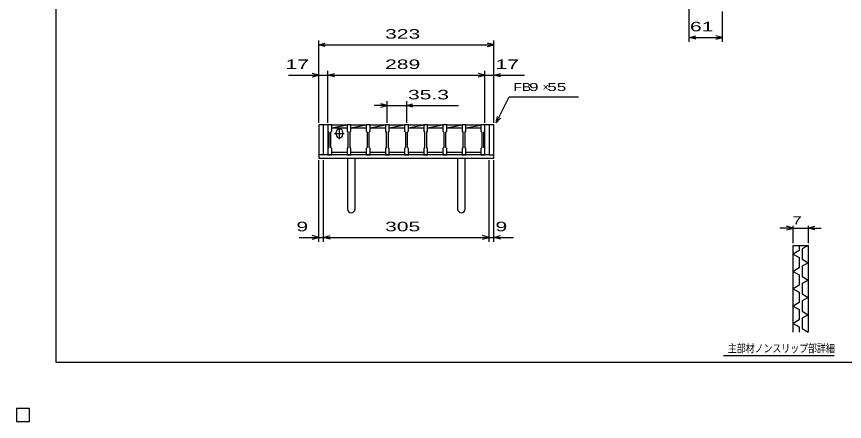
# Model space of a CAD drawing. Units: millimetres, scale not verified. Extents: x -1456 to 1385, y -1026 to 843.
# Drawn here: x -1456 to 70, y -1026 to -279 of the extents above; entities that cross this region are included whole.
import ezdxf
from ezdxf.enums import TextEntityAlignment as Align

# ---------------------------------------------------------------- set-up
doc = ezdxf.new("R2010")
doc.units = ezdxf.units.MM
doc.header["$LTSCALE"] = 8
for name, color, linetype, lineweight in [('0_2', 150, 'Continuous', 25), ('16', 3, 'Continuous', 25), ('19', 6, 'Continuous', 25), ('22', 4, 'Continuous', 25), ('24', 2, 'Continuous', 25), ('32', 4, 'Continuous', 25)]:
    doc.layers.add(name, color=color, linetype=linetype, lineweight=lineweight)
doc.styles.add('ベクトル', font='')
doc.styles.get('ベクトル').set_extended_font_data('ベクトル')

msp = doc.modelspace()

# ---------------------------------------------------------------- linework, layer by layer
at = {"layer": '0_2'}
for p, q in [((-1383.2, -917.2), (-1383.2, 842.8)), ((1384.8, -917.2), (-1383.2, -917.2)), ((-1432, -1002), (-1456, -1002)), ((-1456, -1002), (-1456, -1026)), ((-1432, -1002), (-1456, -1002)), ((-1456, -1002), (-1456, -1026)), ((-1432, -1002), (-1456, -1002)), ((-1456, -1002), (-1456, -1026)), ((-1432, -1002), (-1456, -1002)), ((-1456, -1002), (-1456, -1026)), ((-1432, -1002), (-1456, -1002)), ((-1456, -1002), (-1456, -1026)), ((-1432, -1026), (-1432, -1002)), ((-1432, -1026), (-1432, -1002)), ((-1432, -1026), (-1432, -1002)), ((-1432, -1026), (-1432, -1002)), ((-1432, -1026), (-1432, -1002)), ((-1456, -1026), (-1432, -1026)), ((-1456, -1026), (-1432, -1026)), ((-1456, -1026), (-1432, -1026)), ((-1456, -1026), (-1432, -1026)), ((-1456, -1026), (-1432, -1026))]:
    msp.add_line(p, q, dxfattribs=at)
at = {"layer": '16'}
for p, q in [((-882, -479), (-882, -478.3)), ((-882, -478.3), (-875, -478.3)), ((-882, -479), (-882, -490.5)), ((-875, -479), (-882, -479)), ((-882, -479), (-882, -529)), ((-875, -478.3), (-875, -479)), ((-875, -490.5), (-875, -479)), ((-875, -479), (-846.7, -479)), ((-875, -484.5), (-846.7, -479)), ((-875, -484.5), (-846.7, -484.5)), ((-860.85, -505.5), (-860.85, -483.5)), ((-846.7, -479), (-846.7, -478.3)), ((-846.7, -478.3), (-839.7, -478.3)), ((-846.7, -479), (-846.7, -490.5)), ((-839.7, -479), (-846.7, -479)), ((-839.7, -478.3), (-839.7, -479)), ((-839.7, -490.5), (-839.7, -479)), ((-839.7, -479), (-811.4, -479)), ((-839.7, -484.5), (-811.4, -479)), ((-839.7, -484.5), (-811.4, -484.5)), ((-811.4, -479), (-811.4, -478.3)), ((-811.4, -478.3), (-804.4, -478.3)), ((-811.4, -479), (-811.4, -490.5)), ((-804.4, -479), (-811.4, -479)), ((-804.4, -478.3), (-804.4, -479)), ((-804.4, -490.5), (-804.4, -479)), ((-804.4, -479), (-776.1, -479)), ((-804.4, -484.5), (-776.1, -479)), ((-804.4, -484.5), (-776.1, -484.5)), ((-776.1, -479), (-776.1, -478.3)), ((-776.1, -478.3), (-769.1, -478.3)), ((-776.1, -479), (-776.1, -490.5)), ((-769.1, -479), (-776.1, -479)), ((-769.1, -478.3), (-769.1, -479)), ((-769.1, -490.5), (-769.1, -479)), ((-769.1, -479), (-740.8, -479)), ((-769.1, -484.5), (-740.8, -479)), ((-769.1, -484.5), (-740.8, -484.5)), ((-740.8, -479), (-740.8, -478.3)), ((-740.8, -478.3), (-733.8, -478.3)), ((-740.8, -479), (-740.8, -490.5)), ((-733.8, -479), (-740.8, -479)), ((-733.8, -478.3), (-733.8, -479)), ((-733.8, -490.5), (-733.8, -479)), ((-733.8, -479), (-705.5, -479)), ((-733.8, -484.5), (-705.5, -479)), ((-733.8, -484.5), (-705.5, -484.5)), ((-705.5, -479), (-705.5, -478.3)), ((-705.5, -478.3), (-698.5, -478.3)), ((-705.5, -479), (-705.5, -490.5)), ((-698.5, -479), (-705.5, -479)), ((-698.5, -478.3), (-698.5, -479)), ((-698.5, -490.5), (-698.5, -479)), ((-698.5, -479), (-670.2, -479)), ((-698.5, -484.5), (-670.2, -479)), ((-698.5, -484.5), (-670.2, -484.5)), ((-670.2, -479), (-670.2, -478.3)), ((-670.2, -478.3), (-663.2, -478.3)), ((-670.2, -479), (-670.2, -490.5)), ((-663.2, -479), (-670.2, -479)), ((-663.2, -478.3), (-663.2, -479)), ((-663.2, -490.5), (-663.2, -479)), ((-663.2, -479), (-634.9, -479)), ((-663.2, -484.5), (-634.9, -479)), ((-663.2, -484.5), (-634.9, -484.5)), ((-634.9, -479), (-634.9, -478.3)), ((-634.9, -478.3), (-627.9, -478.3)), ((-634.9, -479), (-634.9, -490.5)), ((-627.9, -479), (-634.9, -479)), ((-627.9, -478.3), (-627.9, -479)), ((-627.9, -490.5), (-627.9, -479)), ((-627.9, -479), (-600, -479)), ((-627.9, -484.5), (-600, -479.078)), ((-627.9, -484.5), (-600, -484.5)), ((-600, -479), (-600, -478.3)), ((-600, -478.3), (-593, -478.3)), ((-600, -479), (-600, -490.5)), ((-593, -479), (-600, -479)), ((-593, -478.3), (-593, -479)), ((-593, -490.5), (-593, -479)), ((-593, -529), (-593, -479)), ((-882, -490.5), (-880.5, -492.5)), ((-880.5, -492.5), (-880.5, -520.5)), ((-876.5, -492.5), (-875, -490.5)), ((-876.5, -520.5), (-876.5, -492.5)), ((-869.85, -494.5), (-851.85, -494.5)), ((-866.85, -496.5), (-866.85, -492.5)), ((-854.85, -496.5), (-854.85, -492.5)), ((-846.7, -490.5), (-845.2, -492.5)), ((-845.2, -492.5), (-845.2, -520.5)), ((-841.2, -492.5), (-839.7, -490.5)), ((-841.2, -520.5), (-841.2, -492.5)), ((-811.4, -490.5), (-809.9, -492.5)), ((-809.9, -492.5), (-809.9, -520.5)), ((-805.9, -492.5), (-804.4, -490.5)), ((-805.9, -520.5), (-805.9, -492.5)), ((-776.1, -490.5), (-774.6, -492.5)), ((-774.6, -492.5), (-774.6, -520.5)), ((-770.6, -492.5), (-769.1, -490.5)), ((-770.6, -520.5), (-770.6, -492.5)), ((-740.8, -490.5), (-739.3, -492.5)), ((-739.3, -492.5), (-739.3, -520.5)), ((-735.3, -492.5), (-733.8, -490.5)), ((-735.3, -520.5), (-735.3, -492.5)), ((-705.5, -490.5), (-704, -492.5)), ((-704, -492.5), (-704, -520.5)), ((-700, -492.5), (-698.5, -490.5)), ((-700, -520.5), (-700, -492.5)), ((-670.2, -490.5), (-668.7, -492.5)), ((-668.7, -492.5), (-668.7, -520.5)), ((-664.7, -492.5), (-663.2, -490.5)), ((-664.7, -520.5), (-664.7, -492.5)), ((-634.9, -490.5), (-633.4, -492.5)), ((-633.4, -492.5), (-633.4, -520.5)), ((-629.4, -492.5), (-627.9, -490.5)), ((-629.4, -520.5), (-629.4, -492.5)), ((-600, -490.5), (-598.5, -492.5)), ((-598.5, -492.5), (-598.5, -520.5)), ((-594.5, -492.5), (-593, -490.5)), ((-594.5, -520.5), (-594.5, -492.5)), ((-880.5, -520.5), (-882, -522.5)), ((-882, -522.5), (-882, -534)), ((-882, -534), (-875, -534)), ((-875, -522.5), (-876.5, -520.5)), ((-875, -534), (-875, -522.5)), ((-875, -529), (-846.7, -529)), ((-845.2, -520.5), (-846.7, -522.5)), ((-846.7, -522.5), (-846.7, -534)), ((-846.7, -534), (-839.7, -534)), ((-839.7, -522.5), (-841.2, -520.5)), ((-839.7, -534), (-839.7, -522.5)), ((-839.7, -529), (-811.4, -529)), ((-809.9, -520.5), (-811.4, -522.5)), ((-811.4, -522.5), (-811.4, -534)), ((-811.4, -534), (-804.4, -534)), ((-804.4, -522.5), (-805.9, -520.5)), ((-804.4, -534), (-804.4, -522.5)), ((-804.4, -529), (-776.1, -529)), ((-774.6, -520.5), (-776.1, -522.5)), ((-776.1, -522.5), (-776.1, -534)), ((-776.1, -534), (-769.1, -534)), ((-769.1, -522.5), (-770.6, -520.5)), ((-769.1, -534), (-769.1, -522.5)), ((-769.1, -529), (-740.8, -529)), ((-739.3, -520.5), (-740.8, -522.5)), ((-740.8, -522.5), (-740.8, -534)), ((-740.8, -534), (-733.8, -534)), ((-733.8, -522.5), (-735.3, -520.5)), ((-733.8, -534), (-733.8, -522.5)), ((-733.8, -529), (-705.5, -529)), ((-704, -520.5), (-705.5, -522.5)), ((-705.5, -522.5), (-705.5, -534)), ((-705.5, -534), (-698.5, -534)), ((-698.5, -522.5), (-700, -520.5)), ((-698.5, -534), (-698.5, -522.5)), ((-698.5, -529), (-670.2, -529)), ((-668.7, -520.5), (-670.2, -522.5)), ((-670.2, -522.5), (-670.2, -534)), ((-670.2, -534), (-663.2, -534)), ((-663.2, -522.5), (-664.7, -520.5)), ((-663.2, -534), (-663.2, -522.5)), ((-663.2, -529), (-634.9, -529)), ((-633.4, -520.5), (-634.9, -522.5)), ((-634.9, -522.5), (-634.9, -534)), ((-634.9, -534), (-627.9, -534)), ((-627.9, -522.5), (-629.4, -520.5)), ((-627.9, -534), (-627.9, -522.5)), ((-627.9, -529), (-600, -529)), ((-598.5, -520.5), (-600, -522.5)), ((-600, -522.5), (-600, -534)), ((-600, -534), (-593, -534)), ((-593, -522.5), (-594.5, -520.5)), ((-593, -534), (-593, -522.5)), ((-1432, -1002), (-1456, -1002)), ((-1456, -1002), (-1456, -1026)), ((-1432, -1002), (-1456, -1002)), ((-1456, -1002), (-1456, -1026)), ((-1432, -1002), (-1456, -1002)), ((-1456, -1002), (-1456, -1026)), ((-1432, -1002), (-1456, -1002)), ((-1456, -1002), (-1456, -1026)), ((-1432, -1002), (-1456, -1002)), ((-1456, -1002), (-1456, -1026)), ((-1432, -1026), (-1432, -1002)), ((-1432, -1026), (-1432, -1002)), ((-1432, -1026), (-1432, -1002)), ((-1432, -1026), (-1432, -1002)), ((-1432, -1026), (-1432, -1002)), ((-1456, -1026), (-1432, -1026)), ((-1456, -1026), (-1432, -1026)), ((-1456, -1026), (-1432, -1026)), ((-1456, -1026), (-1432, -1026)), ((-1456, -1026), (-1432, -1026))]:
    msp.add_line(p, q, dxfattribs=at)
for centre, start, end in [((-860.85, -492.5), 0, 180), ((-860.85, -496.5), 180, 0)]:
    msp.add_arc(centre, 6, start, end, dxfattribs=at)
at = {"layer": '19'}
for p, q in [((-882, -479), (-899, -479)), ((-899, -479), (-899, -540)), ((-890, -534), (-890, -479)), ((-576, -479), (-593, -479)), ((-585, -479), (-585, -534)), ((-576, -540), (-576, -479)), ((-890, -534), (-899, -534)), ((-585, -534), (-890, -534)), ((-585, -534), (-576, -534)), ((-899, -540), (-576, -540)), ((-846, -540), (-846, -634)), ((-832, -634), (-832, -540)), ((-643, -540), (-643, -634)), ((-629, -634), (-629, -540))]:
    msp.add_line(p, q, dxfattribs=at)
for centre in [(-839, -634), (-636, -634)]:
    msp.add_arc(centre, 7, 180, 0, dxfattribs=at)
at = {"layer": '22'}
for p, q in [((-216, -325.5), (-216, -141.5)), ((-155, -325.5), (-155, -269.5)), ((-216, -317.5), (-204, -314.3)), ((-204, -320.7), (-216, -317.5)), ((-216, -317.5), (-155, -317.5)), ((-155, -317.5), (-167, -314.3)), ((-167, -320.7), (-155, -317.5)), ((-899, -475), (-899, -323)), ((-899, -331), (-887, -327.8)), ((-887, -334.2), (-899, -331)), ((-899, -331), (-576, -331)), ((-576, -331), (-588, -327.8)), ((-588, -334.2), (-576, -331)), ((-576, -475), (-576, -323)), ((-899, -475), (-899, -379)), ((-882, -475), (-882, -379)), ((-593, -475), (-593, -379)), ((-576, -475), (-576, -379)), ((-955, -387), (-899, -387)), ((-899, -387), (-911, -383.8)), ((-911, -390.2), (-899, -387)), ((-899, -387), (-882, -387)), ((-882, -387), (-870, -383.8)), ((-870, -390.2), (-882, -387)), ((-882, -387), (-593, -387)), ((-593, -387), (-605, -383.8)), ((-605, -390.2), (-593, -387)), ((-593, -387), (-576, -387)), ((-576, -387), (-564, -383.8)), ((-564, -390.2), (-576, -387)), ((-576, -387), (-520, -387)), ((-572, -475), (-548, -427)), ((-548, -427), (-420, -427)), ((-772.6, -443), (-784.6, -439.8)), ((-772.6, -475), (-772.6, -435)), ((-737.3, -435), (-737.3, -475)), ((-737.3, -443), (-725.3, -439.8)), ((-772.6, -443), (-796.6, -443)), ((-784.6, -446.2), (-772.6, -443)), ((-772.6, -443), (-737.3, -443)), ((-725.3, -446.2), (-737.3, -443)), ((-737.3, -443), (-641.3, -443)), ((-572, -475), (-569.6, -463.32)), ((-572, -475), (-564, -466.2)), ((-899, -694.4), (-899, -544)), ((-890, -694.4), (-890, -544)), ((-585, -694.4), (-585, -544)), ((-576, -694.4), (-576, -544)), ((-935, -686.4), (-899, -686.4)), ((-899, -686.4), (-911, -683.2)), ((-911, -689.6), (-899, -686.4)), ((-899, -686.4), (-890, -686.4)), ((-890, -686.4), (-878, -683.2)), ((-878, -689.6), (-890, -686.4)), ((-890, -686.4), (-585, -686.4)), ((-585, -686.4), (-597, -683.2)), ((-597, -689.6), (-585, -686.4)), ((-585, -686.4), (-576, -686.4)), ((-576, -686.4), (-564, -683.2)), ((-564, -689.6), (-576, -686.4)), ((-576, -686.4), (-540, -686.4))]:
    msp.add_line(p, q, dxfattribs=at)
at = {"layer": '22', "color": 2}
for p, q in [((-1432, -1002), (-1456, -1002)), ((-1456, -1002), (-1456, -1026)), ((-1432, -1002), (-1456, -1002)), ((-1456, -1002), (-1456, -1026)), ((-1432, -1002), (-1456, -1002)), ((-1456, -1002), (-1456, -1026)), ((-1432, -1026), (-1432, -1002)), ((-1432, -1026), (-1432, -1002)), ((-1432, -1026), (-1432, -1002)), ((-1456, -1026), (-1432, -1026)), ((-1456, -1026), (-1432, -1026)), ((-1456, -1026), (-1432, -1026))]:
    msp.add_line(p, q, dxfattribs=at)
at = {"layer": '24', "color": 4}
for p, q in [((-1432, -1002), (-1456, -1002)), ((-1456, -1002), (-1456, -1026)), ((-1432, -1002), (-1456, -1002)), ((-1456, -1002), (-1456, -1026)), ((-1432, -1002), (-1456, -1002)), ((-1456, -1002), (-1456, -1026)), ((-1432, -1026), (-1432, -1002)), ((-1432, -1026), (-1432, -1002)), ((-1432, -1026), (-1432, -1002)), ((-1456, -1026), (-1432, -1026)), ((-1456, -1026), (-1432, -1026)), ((-1456, -1026), (-1432, -1026))]:
    msp.add_line(p, q, dxfattribs=at)
at = {"layer": '32'}
for p, q in [((-24.8, -669.2), (-48.8, -669.2)), ((-24.8, -669.2), (-36.8, -666)), ((-36.8, -672.4), (-24.8, -669.2)), ((-24.8, -697.2), (-24.8, -665.2)), ((-24.8, -669.2), (3.2, -669.2)), ((3.2, -665.2), (3.2, -697.2)), ((3.2, -669.2), (15.2, -666)), ((15.2, -672.4), (3.2, -669.2)), ((3.2, -669.2), (27.2, -669.2)), ((-24.8, -701.2), (3.2, -701.2)), ((-24.8, -861.2), (-24.8, -701.2)), ((-13.6, -701.2), (-13.6, -710.8)), ((3.2, -701.2), (-8, -707.6)), ((3.2, -701.2), (3.2, -861.2)), ((-13.6, -710.8), (-24.8, -717.2)), ((-24.8, -717.2), (-13.6, -723.6)), ((-8, -707.6), (-8, -726.8)), ((-13.6, -723.6), (-13.6, -742.8)), ((-8, -726.8), (3.2, -733.2)), ((-13.6, -742.8), (-24.8, -749.2)), ((3.2, -733.2), (-8, -739.6)), ((-8, -739.6), (-8, -758.8)), ((-24.8, -749.2), (-13.6, -755.6)), ((-13.6, -755.6), (-13.6, -774.8)), ((-8, -758.8), (3.2, -765.2)), ((-13.6, -774.8), (-24.8, -781.2)), ((3.2, -765.2), (-8, -771.6)), ((-8, -771.6), (-8, -790.8)), ((-24.8, -781.2), (-13.6, -787.6)), ((-13.6, -787.6), (-13.6, -806.8)), ((-8, -790.8), (3.2, -797.2)), ((-13.6, -806.8), (-24.8, -813.2)), ((3.2, -797.2), (-8, -803.6)), ((-8, -803.6), (-8, -822.8)), ((-24.8, -813.2), (-13.6, -819.6)), ((-13.6, -819.6), (-13.6, -838.8)), ((-8, -822.8), (3.2, -829.2)), ((-13.6, -838.8), (-24.8, -845.2)), ((3.2, -829.2), (-8, -835.6)), ((-8, -835.6), (-8, -854.8)), ((-24.8, -845.2), (-13.6, -851.6)), ((-13.6, -851.6), (-13.6, -861.2)), ((-8, -854.8), (3.2, -861.2)), ((51.2, -905.2), (-152.8, -905.2)), ((-1432, -1002), (-1456, -1002)), ((-1456, -1002), (-1456, -1026)), ((-1432, -1002), (-1456, -1002)), ((-1456, -1002), (-1456, -1026)), ((-1432, -1002), (-1456, -1002)), ((-1456, -1002), (-1456, -1026)), ((-1432, -1002), (-1456, -1002)), ((-1456, -1002), (-1456, -1026)), ((-1432, -1002), (-1456, -1002)), ((-1456, -1002), (-1456, -1026)), ((-1432, -1026), (-1432, -1002)), ((-1432, -1026), (-1432, -1002)), ((-1432, -1026), (-1432, -1002)), ((-1432, -1026), (-1432, -1002)), ((-1432, -1026), (-1432, -1002)), ((-1456, -1026), (-1432, -1026)), ((-1456, -1026), (-1432, -1026)), ((-1456, -1026), (-1432, -1026)), ((-1456, -1026), (-1432, -1026)), ((-1456, -1026), (-1432, -1026))]:
    msp.add_line(p, q, dxfattribs=at)

# ---------------------------------------------------------------- texts
at = {"layer": '22', "color": 2, "style": 'ベクトル'}
for s, height, width, p in [(' 61 ', 17.6, 1.65, (-225.5, -297.5)), (' 323 ', 17.6, 1.65, (-787.5, -311)), (' 17 ', 17.6, 1.65, (-971, -367)), (' 289 ', 17.6, 1.65, (-787.5, -367)), (' 17 ', 17.6, 1.65, (-584, -367)), ('FB', 14.66, 1.3, (-540, -409)), (' 9 ', 14.66, 1.6, (-520, -409)), (' 55 ', 14.66, 1.6, (-486.4, -409)), (' 35.3 ', 17.6, 1.65, (-745.3, -423)), (' 9 ', 17.6, 1.65, (-951, -666.4)), (' 305 ', 17.6, 1.65, (-787.5, -666.4)), (' 9 ', 17.6, 1.65, (-584, -666.4))]:
    msp.add_text(s, height=height, dxfattribs=dict(at, width=width)).set_placement(p, align=Align.MIDDLE_LEFT)
msp.add_text('×', height=14.66, dxfattribs=at).set_placement((-486.4, -409), align=Align.MIDDLE_LEFT)
at = {"layer": '32', "color": 2, "style": 'ベクトル'}
for s, width, p in [(' 7 ', 1.6, (-34.8, -655.2)), ('主部材ノンスリップ部詳細', 0.8, (-144.8, -891.2))]:
    msp.add_text(s, height=14.66, dxfattribs=dict(at, width=width)).set_placement(p, align=Align.MIDDLE_LEFT)

doc.saveas('drawing.dxf')
